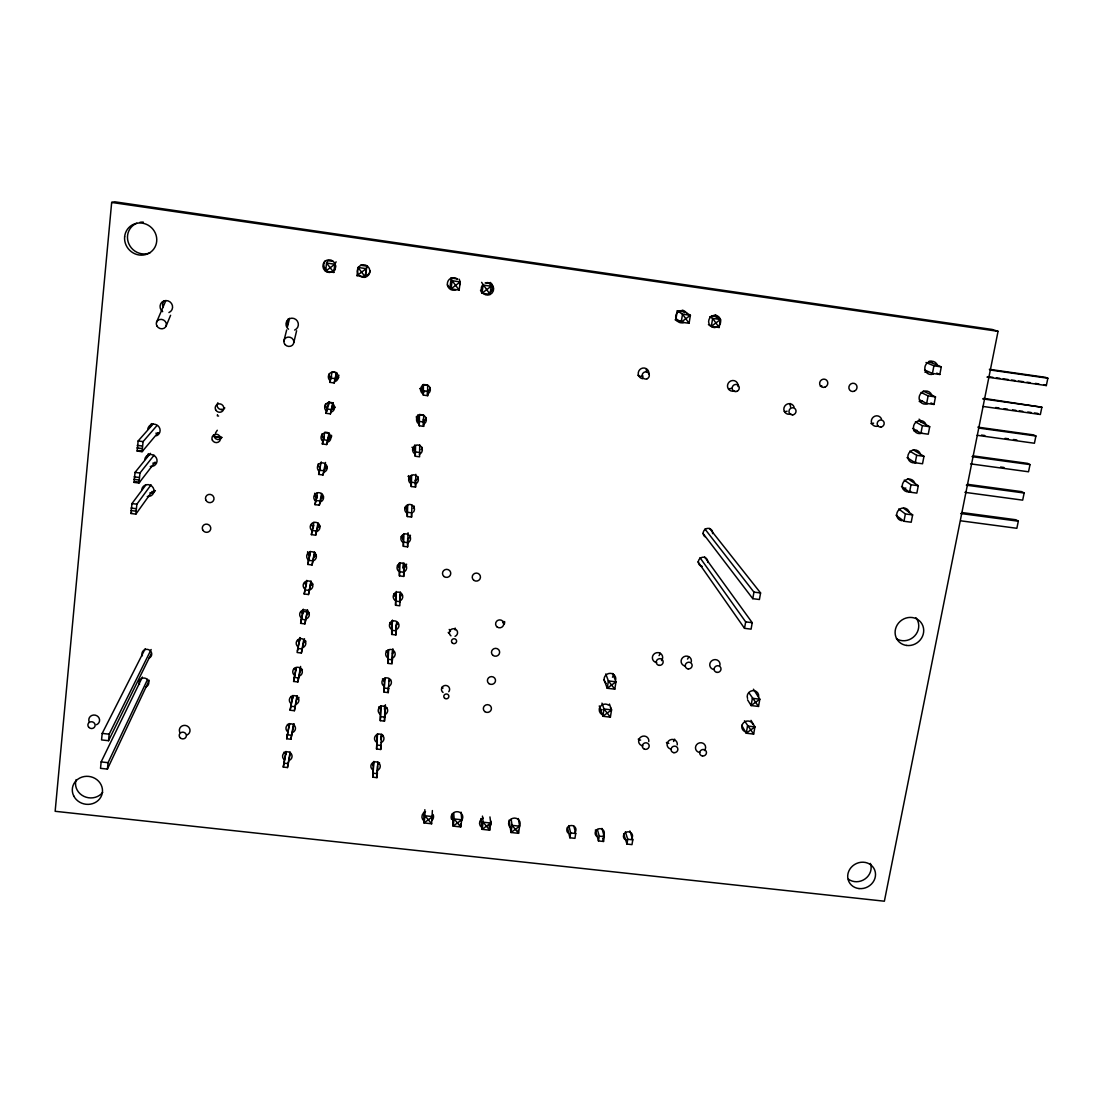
<?xml version="1.0" encoding="UTF-8"?>
<svg xmlns="http://www.w3.org/2000/svg" width="1103" height="1103" viewBox="0 0 1103 1103"><rect width="100%" height="100%" fill="white"/><g stroke="black" fill="none" stroke-linecap="round" stroke-linejoin="round"><path stroke-width="1.5" d="M402.829 538.815L402.843 534.679M403.174 568.004L403.174 563.275M395.398 596.433L395.743 593.869L395.55 605.257L399.796 605.781L400.403 591.994M404.222 563.192L403.698 576.428L399.438 575.89L400.058 562.668M399.879 594.379L399.837 600.901A4.812 4.646 -0.1 0 0 402.057 594.186A4.812 4.646 -0.1 0 0 394.75 593.29A4.812 4.646 -0.1 0 0 395.095 600.404M399.438 575.89L399.079 563.15M391.593 621.182L391.703 634.418L395.922 634.928L396.584 622.299M395.55 605.257L396.253 591.47M395.922 634.928L396.06 625.87M395.26 596.144L395.315 593M392.116 662.283L392.351 651.128M387.911 653.169L388.242 650.632L387.87 663.372L392.089 663.868L392.847 648.757M391.703 634.418L392.461 620.079M384.202 681.24L384.533 678.717L384.065 692.119L388.27 692.601L389.069 678.607M388.27 692.601L388.408 687.583M387.87 663.372L388.67 649.846M387.787 653.031L387.87 650.232M384.492 709.188L384.602 705.892M380.535 705.727L380.287 720.659L384.478 721.141L384.933 707.092L384.602 709.587M384.478 721.141L385.402 704.748M384.065 692.119L384.933 678.124M376.868 736.804L377.185 734.322L376.55 748.992L380.714 749.475L381.652 734.157M380.714 749.475L380.838 746.207M381.086 739.686L381.266 734.791M380.287 720.659L381.238 705.823M373.062 765.565L373.545 761.87L372.814 777.174L376.978 777.643L377.474 765.73M376.978 777.643L377.984 761.87M376.702 738.045L376.84 734.819M376.55 748.992L377.557 733.688M372.814 777.174L373.903 761.401M790.148 403.919L790.134 404.236A5.35 5.129 -50.2 0 1 790.437 407.021M790.175 403.491L790.051 404.815M111.665 202.442L55.15 811.298L884.372 901.206L998.05 331.327L992.176 329.452L114.712 201.794L111.665 202.442L998.05 331.327M145.21 648.702L102.193 733.398L101.559 739.92L108.535 740.706L151.345 653.514M142.384 677.09L101.145 761.911L100.525 768.336L107.405 769.094L149.222 680.261M152.159 491.373L135.876 514.122L130.981 513.502L131.96 503.575L145.582 485.334M155.123 462.088L138.964 483.031L134.042 482.397L135.035 472.387L150.435 453.347M158.101 432.61L142.08 451.692L137.144 451.044L138.137 440.966L153.345 423.745M108.535 740.706L109.169 734.184L151.125 649.515M107.405 769.094L108.053 762.683L147.595 679.324M135.876 514.122L136.869 504.195L151.083 484.796M138.964 483.031L139.957 473.022L154.062 455.222M142.08 451.692L143.073 441.614L156.929 425.593M217.484 414.659L217.36 415.872L218.587 416.038M336.112 261.838L334.788 264.224L333.809 272.441L325.592 271.269L326.571 263.038L328.046 260.68L332.885 261.37M335.147 269.918L335.629 265.878M290.434 752.797L287.469 767.55L283.264 767.081L285.994 751.419M294.074 723.692L290.902 739.231L286.683 738.748L289.358 723.554M297.438 696.048L294.377 710.718L290.13 710.222L292.75 695.497M300.816 668.17L297.865 681.944L293.619 681.447L296.1 667.577M299.864 637.548L297.107 652.507L301.381 653.017L304.497 638.775M303.16 611.489L307.323 612L304.911 623.884L300.636 623.36L303.284 609.173M310.494 585.914L310.812 583.335L308.482 594.531L304.18 593.993L306.772 580.371M314.01 557.07L314.327 554.464L312.066 564.97L307.765 564.433L310.274 551.362M318.574 523.911L315.679 535.189L311.363 534.638L313.762 522.367M322.076 495.054L319.318 505.188L314.989 504.636L317.319 492.931M325.619 465.976L322.986 474.979L318.643 474.414L321.263 461.909M328.28 439.587L328.611 436.912L326.681 444.537L322.324 443.957L324.461 433.672M326.033 413.294L328.487 402.209L332.761 402.788L330.404 413.873L326.033 413.294L327.977 406.414M329.769 382.355L332.141 371.987L336.429 372.58L334.168 382.948L329.769 382.355L331.631 376.233M285.856 754.424L286.16 751.956L283.264 767.081M289.207 726.753L289.51 724.257L286.683 738.748M292.585 698.875L292.888 696.365L290.13 710.222M313.321 527.468L313.638 524.849L311.363 534.638M316.864 498.198L317.181 495.564L314.989 504.636M328.804 404.884L329.177 401.85M287.469 767.55L290.117 751.888M290.902 739.231L293.495 724.037M294.377 710.718L296.914 695.993M297.865 681.944L300.595 666.433M301.381 653.017L303.739 639.602M304.911 623.884L307.475 609.683M308.482 594.531L310.977 580.881M312.066 564.97L314.493 551.886M315.679 535.189L317.995 522.919M319.318 505.188L321.566 493.482M322.986 474.979L325.509 462.46M326.681 444.537L329.121 432.734M307.02 614.564L307.323 612M328.473 439.518L329.535 433.7M330.404 413.873L333.313 402.678M334.168 382.948L336.925 372.911M366.941 266.168L365.217 276.839L357.027 275.667L358.034 267.45L366.224 268.636L366.941 266.168L360.516 265.244M417.582 417.679L417.982 414.673M419.719 444.771L419.581 456.807L415.266 456.242L414.673 445.005M418.547 415.693L418.285 421.332M422.215 391.565L422.642 384.657M403.009 538.898L403.34 536.292L403.353 546.316L407.627 546.854L408.055 532.763M410.716 480.55L411.061 477.902L411.254 486.506L415.555 487.071L415.803 474.331M418.533 421.318L418.892 418.644L419.292 425.786L423.621 426.365L423.662 415.031L419.443 414.466L419.292 425.786M422.311 392.751L422.835 388.711L423.345 395.108L427.688 395.701L427.633 385.085L423.4 384.492L423.345 395.108M403.353 546.316L403.891 533.88M411.943 505.188L411.571 517.073L407.297 516.521L407.752 504.65M411.254 486.506L411.64 475.49M415.266 456.242L415.569 445.764M403.34 568.279L403.684 565.701L403.698 576.428M457.552 278.962L451.21 278.053L450.134 286.049L451.044 288.876L459.138 290.034L460.241 281.885L459.151 279.197M480.508 290.31L482.011 293.219L490.063 294.377L491.193 286.242L489.511 283.471L486.354 283.016M423.704 812.222L424.021 822.935L431.631 823.776L432.376 810.54M573.877 826.161L575.711 833.523L574.953 838.335L569.879 837.784L570.637 832.958L568.858 825.582M604.086 679.793L607.229 688.258L614.798 689.154L615.97 681.833L612.675 673.464M599.274 705.92L602.858 716.261L610.386 717.157L611.558 709.877L609.421 704.031M684.991 311.997L677.27 310.894L676.001 318.753L681.227 322.173L689.085 323.289L690.395 315.293L686.342 312.825M601.921 828.422L604.306 836.681L603.52 841.479L598.46 840.927L599.246 836.129L597.385 829.525M629.868 830.931L632.791 839.824L631.991 844.622L626.959 844.071L627.745 839.273L625.373 831.869M708.416 324.627L711.311 326.378L719.142 327.494L720.466 319.512L714.51 316.147L711.435 315.706M704.596 556.905L752.218 622.685L751.088 629.151L744.525 628.324L745.669 621.871L699.964 557.649M709.587 528.434L760.574 592.959L759.415 599.508L752.784 598.667L753.942 592.118L704.941 529.026M741.671 725.305L746.248 733.219L753.652 734.088L754.935 726.891L751.019 720.369M747.544 699.785L751.102 705.562L758.519 706.444L759.815 699.205L753.446 689.21M903.55 508.235L912.636 514.908L911.216 522.229L903.964 521.264L905.37 513.943L898.697 508.979M907.755 478.661L918.289 485.72L916.855 493.096L909.575 492.117L910.995 484.741L904.226 480.15M913.284 449.845L923.969 456.325L922.535 463.756L915.228 462.764L916.662 455.332L909.796 451.113M919.171 421.001L929.705 426.723L928.257 434.21L920.922 433.189L922.37 425.703L915.393 421.884M923.252 391.027L935.482 396.915L934.02 404.443L926.658 403.408L928.119 395.88L921.046 392.434M928.891 361.674L941.286 366.885L939.825 374.469L932.449 373.421L933.91 365.824L926.01 362.487M307.199 614.219L307.861 610.952M293.619 681.447L296.293 668.253M297.438 650.935L299.382 641.532M299.864 640.843L300.471 637.906M961.802 512.523L1015.973 519.761L1018.317 521.209L1016.856 528.296L960.961 520.85M967.428 484.3L1021.764 491.662L1024.149 493.013L1022.674 500.142L964.904 492.338M973.094 455.884L1027.61 463.37L1030.009 464.611L1028.534 471.781L970.585 463.867M977.837 427.137L1033.483 434.885L1035.91 436.016L1034.421 443.241L977.12 435.299M983.586 398.321L1041.866 407.228L1040.363 414.507L982.87 406.428M986.978 377.102L1046.333 385.554L1047.85 378.232L1045.354 377.309L989.363 369.312M310.66 585.665L311.308 582.591M300.636 623.36L302.842 612.978M314.162 556.918L315.086 552.575M304.18 593.993L306.634 582.811M307.765 564.433L310.122 553.94M293.839 342.44L296.61 330.748M283.871 341.061L286.67 329.935M287.497 326.612L289.579 318.326M318.643 474.414L320.339 467.727M322.324 443.957L324.351 436.347M166.139 325.992L170.593 315.293M156.543 322.2L165.795 300.705M215.499 433.01L217.277 430.253M152.779 493.096L154.641 490.49M130.981 513.502L131.629 512.605M134.042 482.397L134.704 481.57L139.598 482.204M137.144 451.044L137.792 450.3M325.592 271.269L334.788 264.224L326.571 263.038L333.809 272.441M357.027 275.667L366.224 268.636L365.217 276.839L358.034 267.45M329.177 436.705L331.617 436.65M332.761 407.228L335.202 407.214M336.374 377.488L338.828 377.529M570.637 832.958L575.711 833.523M599.246 836.129L604.306 836.681M627.745 839.273L632.791 839.824M101.145 761.911L108.053 762.683M102.193 733.398L109.169 734.184M283.747 763.124L287.952 763.593M373.338 773.231L377.502 773.699M287.166 734.763L291.399 735.246M377.074 745.035L381.238 745.504M290.627 706.21L294.859 706.706M380.825 716.66L385.016 717.157M294.101 677.407L298.348 677.904M384.602 688.093L388.808 688.589M297.603 648.44L301.864 648.95M388.408 659.318L392.627 659.828M301.133 619.252L305.407 619.776M392.241 630.351L396.473 630.861M304.69 589.871L308.978 590.395M396.101 601.163L400.348 601.686M308.261 560.269L312.576 560.807M399.989 571.768L404.249 572.292M745.669 621.871L752.218 622.685M131.96 503.575L136.869 504.195M311.873 530.446L316.189 530.998M403.905 542.152L408.179 542.704M131.05 508.042L135.959 508.662M130.802 510.524L135.71 511.144M753.942 592.118L760.574 592.959M135.035 472.387L139.957 473.022M134.125 476.827L139.047 477.461M315.499 500.417L319.842 500.969M407.848 512.33L412.136 512.881M133.877 479.322L138.799 479.957M138.137 440.966L143.073 441.614M137.227 445.364L142.177 446.012M319.153 470.154L323.51 470.719M411.819 482.287L416.121 482.852M136.979 447.887L141.915 448.535M139.419 450.507L142.701 450.934M905.37 513.943L912.636 514.908M322.834 439.67L327.205 440.262M415.831 451.982L420.146 452.561M326.557 408.979L330.928 409.558M419.857 421.498L424.186 422.091M221 409.489L222.199 409.654M960.685 513.515L1018.317 521.209M324.861 432.169L327.701 432.541M966.338 485.182L1024.149 493.013M910.995 484.741L918.289 485.72M972.019 456.656L1030.009 464.611M916.662 455.332L923.969 456.325M1000.6 467.024L1004.006 467.493M330.293 377.998L334.692 378.605M423.924 390.793L428.267 391.386M978.568 428.047L1035.91 436.016M922.37 425.703L929.705 426.723M981.463 435.065L984.827 435.533M1005.04 438.346L1008.404 438.801M1013.464 439.504L1016.828 439.973M982.635 398.872L1041.866 407.228M928.119 395.88L935.482 396.915M995.651 407.503L999.028 407.986M1004.102 408.689L1007.48 409.172M1012.554 409.875L1015.932 410.357M1019.31 410.826L1022.688 411.309M1027.762 412.012L1031.14 412.494M1034.517 412.963L1037.895 413.446M929.043 361.26L932.435 361.743M990.136 369.988L1047.85 378.232M933.91 365.824L941.286 366.885M987.902 376.647L992.99 377.364M996.381 377.846L999.773 378.329M1003.165 378.812L1008.252 379.542M1011.644 380.025L1015.036 380.507M1018.414 380.99L1023.501 381.721M1026.893 382.203L1030.285 382.686M1035.372 383.403L1038.764 383.885M419.678 388.573L422.035 389.207M411.943 447.308L414.273 447.997M408.11 476.399L410.44 477.116L410.509 480.274M1043.852 384.616L1046.333 385.554M936.737 373.117L939.825 374.469M924.576 369.96L932.449 373.421M930.973 402.926L934.02 404.443M919.612 399.879L926.658 403.408M912.595 428.488L920.922 433.189M709.725 316.713L712.635 318.381L720.466 319.512L711.311 326.378L712.635 318.381L719.142 327.494M677.27 310.894L682.523 314.162L689.085 323.289M907.024 457.593L915.228 462.764M901.482 486.492L909.575 492.117M895.981 515.198L903.964 521.264M431.631 823.776L425.027 815.765L424.834 809.699M610.386 717.157L604.017 708.981L601.962 703.135M614.798 689.154L608.401 680.923L605.768 673.961M459.138 290.034L452.147 280.727L451.21 278.053M753.652 734.088L744.456 720.797M702.942 533.356L752.784 598.667M490.063 294.377L481.611 282.34M758.519 706.444L748.827 692.615M697.965 561.799L744.525 628.324M623.636 833.647L626.959 844.071M602.624 838.349L603.52 841.479M595.399 829.952L598.46 840.927M567.397 827.388L569.879 837.784M518.327 818.536L519.623 826.188L518.548 833.316L511.02 832.489L509.103 820.136M518.038 830.228L518.548 833.316L512.095 825.361L511.13 819.239M489.953 816.923L490.725 823.031L489.677 830.173L482.121 829.332L480.894 818.564M489.098 825.554L489.677 830.173L483.169 822.19L482.452 816.096M427.385 392.503L427.688 395.701M461.082 812.18L461.743 819.791L460.709 826.947L453.126 826.106L452.244 813.835M460.447 823.872L460.709 826.947L454.16 818.95L453.705 812.87M423.111 419.209L423.621 426.365M415.307 479.888L415.555 487.071M411.502 513.97L411.571 517.073M407.297 516.521L406.621 505.987M407.545 540.167L407.627 546.854M102.676 792.368A14.987 13.87 10.8 0 1 83.883 796.338A14.987 13.87 10.8 0 1 76.162 779.587M149.994 252.835A16.297 15.552 45 0 1 128.899 243.956A16.297 15.552 45 0 1 136.786 223.247M139.929 222.337A16.297 15.552 45 0 1 143.307 222.13M870.377 863.415A14.022 12.864 -27.7 0 1 865.138 878.884A14.022 12.864 -27.7 0 1 848.4 879.16M915.904 617.694A14.532 13.581 -38.2 0 1 914.773 635.824A14.532 13.581 -38.2 0 1 896.436 638.734M490.366 282.451A6.204 6.135 82.1 0 1 488.905 293.081M452.244 288.669A6.232 6.149 70.6 0 1 447.363 284.836M224.819 407.917A4.302 4.164 30.3 0 1 218.849 408.661A4.302 4.164 30.3 0 1 217.911 402.774M221.551 437.974A4.288 4.136 27.2 0 1 213.885 434.858M287.704 324.751A6.191 6.039 41.2 0 1 288.393 318.712M163.106 307.379A6.315 6.053 40.1 0 1 163.727 301.271M155.964 462.75A6.149 5.887 26.8 0 1 152.848 463.15M147.361 456.477A6.149 5.887 26.8 0 1 148.478 453.636M158.984 432.803A6.177 5.915 29.2 0 1 155.868 433.189M150.366 426.461A6.177 5.915 29.2 0 1 151.483 423.607M155.385 490.642A6.122 5.846 24.5 0 1 149.856 492.889M430.046 387.718A4.881 4.839 24.3 0 1 427.082 391.537M424.586 391.855A4.881 4.839 24.3 0 1 420.712 388.876M426.075 417.637A4.867 4.812 14.7 0 1 423.111 421.443M418.299 420.794A4.867 4.812 14.7 0 1 416.438 416.341M414.383 450.507A4.839 4.77 9.2 0 1 412.853 448.535M422.118 447.363A4.839 4.77 9.2 0 1 421.167 449.638M418.202 476.868A4.826 4.743 5.9 0 1 415.266 480.618M410.481 479.998A4.826 4.743 5.9 0 1 408.634 475.614M414.301 506.167A4.812 4.702 3.7 0 1 413.349 508.414M406.621 509.269A4.812 4.702 3.7 0 1 405.091 507.339M410.44 535.245A4.798 4.674 2.1 0 1 407.531 538.953M402.774 538.347A4.798 4.674 2.1 0 1 401.258 536.43M406.593 564.129A4.77 4.646 1 0 1 403.698 567.824M398.969 567.218A4.77 4.646 1 0 1 397.452 565.329M401.85 595.027A4.757 4.605 0.1 0 1 399.893 596.475M395.177 595.896A4.757 4.605 0.1 0 1 393.674 594.007M398.059 623.485A4.743 4.577 -0.6 0 1 396.129 624.932M391.413 624.367A4.743 4.577 -0.6 0 1 389.911 622.492M394.309 651.763A4.729 4.536 -1.1 0 1 392.378 653.197M387.691 652.631A4.729 4.536 -1.1 0 1 386.188 650.784M390.572 679.834A4.715 4.509 -1.6 0 1 388.656 681.268M383.982 680.716A4.715 4.509 -1.6 0 1 382.479 678.869M386.877 707.712A4.702 4.481 -2 0 1 384.961 709.132M380.301 708.595A4.702 4.481 -2 0 1 378.798 706.775M383.196 735.398A4.688 4.44 -2.3 0 1 381.28 736.818M379.542 762.904A4.674 4.412 -2.6 0 1 377.64 764.31M285.636 753.873A4.715 4.44 3 0 1 284.119 752.067M288.986 726.188A4.729 4.481 3.7 0 1 287.469 724.368M298.996 697.441A4.743 4.509 4.5 0 1 297.065 698.875M292.364 698.323A4.743 4.509 4.5 0 1 290.834 696.476M302.401 669.369A4.757 4.536 5.4 0 1 300.471 670.817M295.756 670.252A4.757 4.536 5.4 0 1 294.225 668.39M305.848 641.105A4.77 4.564 6.4 0 1 303.918 642.553M299.175 641.987A4.77 4.564 6.4 0 1 297.631 640.112M309.309 612.648A4.798 4.605 7.7 0 1 307.365 614.109M302.622 613.516A4.798 4.605 7.7 0 1 301.078 611.641M312.811 583.983A4.812 4.633 9.1 0 1 310.853 585.445M306.082 584.866A4.812 4.633 9.1 0 1 304.538 582.963M316.327 555.126A4.826 4.674 10.9 0 1 314.369 556.601M309.571 555.995A4.826 4.674 10.9 0 1 307.668 551.679M319.856 526.048A4.839 4.702 13 0 1 317.898 527.537M313.087 526.917A4.839 4.702 13 0 1 311.542 524.987M323.427 496.777A4.867 4.729 15.6 0 1 321.456 498.266M316.63 497.646A4.867 4.729 15.6 0 1 314.713 493.262M327.012 467.3A4.881 4.757 18.9 0 1 325.04 468.789M320.201 468.155A4.881 4.757 18.9 0 1 318.271 463.743M331.576 435.299A4.908 4.798 22.8 0 1 328.639 439.104M323.799 438.456A4.908 4.798 22.8 0 1 321.869 434.003M334.278 407.683A4.922 4.826 27.6 0 1 332.279 409.199M327.412 408.551A4.922 4.826 27.6 0 1 325.482 404.056M338.897 375.241A4.95 4.853 33.1 0 1 335.946 379.087M331.052 378.426A4.95 4.853 33.1 0 1 329.121 373.903M922.535 401.092A6.659 6.273 -51.9 0 1 919.213 401.506M928.174 371.697A6.701 6.315 -53.8 0 1 924.852 372.125M905.825 488.036A6.549 6.177 -46.2 0 1 902.544 488.464M916.924 430.267A6.618 6.246 -50 0 1 913.615 430.694M919.061 419.168A6.618 6.246 -50 0 1 920.908 421.842M682.771 310.136A6.149 5.984 -61.4 0 1 684.591 312.659M681.075 320.601A6.149 5.984 -61.4 0 1 675.133 319.76M715.378 314.824A6.135 5.956 -59.8 0 1 717.171 317.347M602.238 709.725A5.791 5.515 -19.5 0 1 599.508 708.65M613.682 674.512A5.818 5.556 -20.7 0 1 612.468 677.187M326.24 269.794A6.342 6.191 51.7 0 1 324.971 260.97M370.181 270.621A6.301 6.177 54.5 0 1 366.444 275.543M674.622 739.148A5.101 4.812 -22.9 0 1 673.547 741.478M668.818 743.381A5.101 4.812 -22.9 0 1 666.433 742.443M688.575 656.726A5.157 4.908 -26.8 0 1 687.486 659.098M787.073 411.185A5.35 5.129 -50.2 0 1 784.371 411.516M873.604 423.166A5.336 5.06 -50.1 0 1 870.929 423.511M640.636 740.085A5.101 4.826 -21.3 0 1 638.237 739.148M656.699 662.572A5.212 4.977 -25 0 1 652.645 656.12A5.212 4.977 -25 0 1 660.035 653.141A5.157 4.922 -25.1 0 1 659.043 655.623M731.358 388.325A5.377 5.198 -52.1 0 1 728.642 388.67M646.151 369.064A5.391 5.267 -53.2 0 1 646.427 371.808M643.09 376.026A5.391 5.267 -53.2 0 1 637.837 375.296M450.493 631.026A4.067 3.929 -6.8 0 1 449.211 629.427M485.113 283.016A6.26 6.204 82.4 0 1 493.648 288.628A6.26 6.204 82.4 0 1 485.541 294.791A6.26 6.204 82.4 0 1 482.549 284.974M455.939 289.799A6.287 6.218 70.6 0 1 448.314 287.29A6.287 6.218 70.6 0 1 449.39 279.293A6.287 6.218 70.6 0 1 457.387 279.031M459.344 281.637A6.287 6.218 70.6 0 1 459.744 284.864M288.503 329.204A6.26 6.094 40.9 0 1 287.924 319.76A6.26 6.094 40.9 0 1 297.341 321.07A6.26 6.094 40.9 0 1 294.639 330.059M162.679 311.68A6.384 6.122 39.9 0 1 161.948 302.139A6.384 6.122 39.9 0 1 171.503 303.477A6.384 6.122 39.9 0 1 168.911 312.549M144.755 459.689A6.218 5.942 26.6 0 1 151.483 454.546A6.218 5.942 26.6 0 1 157.026 461.288A6.218 5.942 26.6 0 1 150.298 466.431M147.774 429.384A6.246 5.97 29 0 1 153.455 424.159A6.246 5.97 29 0 1 159.921 428.915A6.246 5.97 29 0 1 156.488 435.782M141.763 489.787A6.191 5.901 24.3 0 1 148.464 484.658A6.191 5.901 24.3 0 1 153.979 491.345A6.191 5.901 24.3 0 1 147.278 496.46M422.449 393.426A4.936 4.895 23.2 0 1 422.118 385.926A4.936 4.895 23.2 0 1 429.591 386.946A4.936 4.895 23.2 0 1 427.33 394.088M418.451 423.635A4.908 4.853 13.9 0 1 418.12 416.189A4.908 4.853 13.9 0 1 425.579 417.196A4.908 4.853 13.9 0 1 423.318 424.283M414.494 453.623A4.895 4.826 8.7 0 1 414.149 446.246A4.895 4.826 8.7 0 1 421.58 447.225A4.895 4.826 8.7 0 1 419.333 454.271M410.55 483.404A4.881 4.784 5.5 0 1 410.219 476.069A4.881 4.784 5.5 0 1 417.623 477.047A4.881 4.784 5.5 0 1 415.39 484.038M406.649 512.964A4.853 4.757 3.4 0 1 405.739 506.305A4.853 4.757 3.4 0 1 412.55 505.422A4.853 4.757 3.4 0 1 413.46 512.095M402.774 542.318A4.839 4.715 1.9 0 1 402.43 535.093A4.839 4.715 1.9 0 1 409.778 536.03A4.839 4.715 1.9 0 1 407.572 542.938M398.928 571.464A4.826 4.688 0.8 0 1 398.569 564.295A4.826 4.688 0.8 0 1 405.904 565.219A4.826 4.688 0.8 0 1 403.698 572.071M391.303 629.137A4.798 4.619 -0.7 0 1 390.945 622.078A4.798 4.619 -0.7 0 1 398.238 622.961A4.798 4.619 -0.7 0 1 396.06 629.716M387.539 657.678A4.77 4.577 -1.3 0 1 387.181 650.66A4.77 4.577 -1.3 0 1 394.433 651.528A4.77 4.577 -1.3 0 1 392.268 658.243M383.789 686.011A4.757 4.55 -1.7 0 1 383.43 679.048A4.757 4.55 -1.7 0 1 390.669 679.903A4.757 4.55 -1.7 0 1 388.504 686.562M380.066 714.137A4.743 4.522 -2.1 0 1 379.708 707.23A4.743 4.522 -2.1 0 1 386.919 708.071A4.743 4.522 -2.1 0 1 384.782 714.689M376.385 742.085A4.729 4.481 -2.4 0 1 376.013 735.218A4.729 4.481 -2.4 0 1 383.21 736.046A4.729 4.481 -2.4 0 1 381.073 742.622M372.717 769.825A4.715 4.453 -2.7 0 1 372.345 763.014A4.715 4.453 -2.7 0 1 379.515 763.827A4.715 4.453 -2.7 0 1 377.391 770.363M284.491 759.857A4.757 4.481 2.9 0 1 284.05 752.991A4.757 4.481 2.9 0 1 291.289 753.818A4.757 4.481 2.9 0 1 289.22 760.394M287.869 731.923A4.77 4.522 3.6 0 1 287.428 725.016A4.77 4.522 3.6 0 1 294.694 725.843A4.77 4.522 3.6 0 1 292.612 732.475M291.275 703.797A4.784 4.55 4.4 0 1 290.82 696.834A4.784 4.55 4.4 0 1 298.113 697.689A4.784 4.55 4.4 0 1 296.018 704.348M294.694 675.477A4.812 4.577 5.2 0 1 294.253 668.459A4.812 4.577 5.2 0 1 301.56 669.328A4.812 4.577 5.2 0 1 299.464 676.029M298.141 646.951A4.826 4.619 6.3 0 1 297.7 639.878A4.826 4.619 6.3 0 1 305.048 640.76A4.826 4.619 6.3 0 1 302.925 647.516M301.615 618.218A4.839 4.646 7.5 0 1 301.174 611.103A4.839 4.646 7.5 0 1 308.537 612A4.839 4.646 7.5 0 1 306.413 618.797M305.117 589.292A4.853 4.674 8.9 0 1 304.676 582.122A4.853 4.674 8.9 0 1 312.066 583.032A4.853 4.674 8.9 0 1 309.929 589.884M308.633 560.145A4.881 4.715 10.7 0 1 308.206 552.92A4.881 4.715 10.7 0 1 315.61 553.858A4.881 4.715 10.7 0 1 313.473 560.751M312.19 530.805A4.895 4.743 12.8 0 1 311.749 523.525A4.895 4.743 12.8 0 1 319.194 524.476A4.895 4.743 12.8 0 1 317.044 531.412M315.761 501.245A4.908 4.784 15.3 0 1 315.334 493.91A4.908 4.784 15.3 0 1 322.793 494.875A4.908 4.784 15.3 0 1 320.628 501.865M319.36 471.464A4.936 4.812 18.5 0 1 318.932 464.087A4.936 4.812 18.5 0 1 326.419 465.066A4.936 4.812 18.5 0 1 324.241 472.112M322.986 441.476A4.95 4.839 22.4 0 1 322.559 434.044A4.95 4.839 22.4 0 1 330.073 435.037A4.95 4.839 22.4 0 1 327.894 442.138M326.64 411.281A4.977 4.867 27.1 0 1 326.212 403.781A4.977 4.867 27.1 0 1 333.754 404.801A4.977 4.867 27.1 0 1 331.562 411.943M330.321 380.852A5.005 4.908 32.6 0 1 329.894 373.297A5.005 4.908 32.6 0 1 337.463 374.331A5.005 4.908 32.6 0 1 335.257 381.528M927.678 403.67A6.728 6.328 -51.8 0 1 919.447 400.058A6.728 6.328 -51.8 0 1 923.501 391.482A6.728 6.328 -51.8 0 1 931.732 395.108M901.896 520.726A6.59 6.204 -44.2 0 1 896.711 514.66A6.59 6.204 -44.2 0 1 902.116 508.138A6.59 6.204 -44.2 0 1 909.162 511.944M933.4 374A6.77 6.37 -53.7 0 1 925.141 370.346A6.77 6.37 -53.7 0 1 929.209 361.715A6.77 6.37 -53.7 0 1 937.467 365.369M910.761 491.442A6.618 6.232 -46.1 0 1 902.599 487.94A6.618 6.232 -46.1 0 1 906.583 479.543A6.618 6.232 -46.1 0 1 914.745 483.045M916.359 462.391A6.659 6.273 -48 0 1 908.169 458.862A6.659 6.273 -48 0 1 912.181 450.396A6.659 6.273 -48 0 1 920.371 453.94M921.998 433.134A6.687 6.301 -49.9 0 1 913.794 429.563A6.687 6.301 -49.9 0 1 917.82 421.043A6.687 6.301 -49.9 0 1 926.024 424.627M142.411 655.761A4.895 4.619 14.1 0 1 144.838 649.681A4.895 4.619 14.1 0 1 151.304 652.149A4.895 4.619 14.1 0 1 148.877 658.229M139.502 684.425A4.881 4.591 12.8 0 1 141.901 678.386A4.881 4.591 12.8 0 1 148.353 680.827A4.881 4.591 12.8 0 1 145.941 686.866M704.914 536.72A4.77 4.605 -36 0 1 703.811 530.86A4.77 4.605 -36 0 1 709.491 528.571A4.77 4.605 -36 0 1 712.566 533.618M702.266 566.418A4.757 4.564 -33.5 0 1 698.406 561.234A4.757 4.564 -33.5 0 1 703.824 557.236A4.757 4.564 -33.5 0 1 707.685 562.42M510.813 827.912A5.791 5.446 -12 0 1 509.834 820.274A5.791 5.446 -12 0 1 517.941 819.157A5.791 5.446 -12 0 1 518.92 826.795M490.697 820.922A5.805 5.446 -10.2 0 1 489.897 826.34M481.763 827.457A5.805 5.446 -10.2 0 1 483.142 818.054M451.582 819.35A5.818 5.474 -8.5 0 1 453.857 812.594A5.818 5.474 -8.5 0 1 461.275 813.421A5.818 5.474 -8.5 0 1 461.564 820.453M433.121 814.538A5.832 5.487 -6.7 0 1 432.348 819.984M424.186 821.115A5.832 5.487 -6.7 0 1 425.496 811.67M683.888 322.434A6.204 6.039 -61 0 1 676.056 319.015A6.204 6.039 -61 0 1 679.6 310.991A6.204 6.039 -61 0 1 687.431 314.41M716.785 327.136A6.204 6.011 -59.5 0 1 708.609 321.649A6.204 6.011 -59.5 0 1 716.702 315.582A6.204 6.011 -59.5 0 1 719.349 325.22M747.544 698.378A5.832 5.501 -29 0 1 752.439 690.671A5.832 5.501 -29 0 1 758.616 696.889M746.566 732.034A5.805 5.46 -27.6 0 1 741.809 726.836A5.805 5.46 -27.6 0 1 746.538 721.141A5.805 5.46 -27.6 0 1 752.922 724.381M601.411 714.137A5.846 5.57 -19.5 0 1 600.515 706.306A5.846 5.57 -19.5 0 1 608.691 705.203M610.469 707.478A5.846 5.57 -19.5 0 1 610.8 710.346M606.305 683.502A5.873 5.612 -20.7 0 1 604.844 676.429A5.873 5.612 -20.7 0 1 611.848 673.602A5.873 5.612 -20.7 0 1 615.722 679.696M331.7 272.027A6.397 6.246 51.5 0 1 322.917 266.347A6.397 6.246 51.5 0 1 331.052 260.115A6.397 6.246 51.5 0 1 334.264 270.056M357.813 273.434A6.37 6.246 54.3 0 1 363.273 264.748A6.37 6.246 54.3 0 1 369.615 273.034A6.37 6.246 54.3 0 1 359.826 276.053M627.276 840.403A4.591 4.288 -18.3 0 1 623.664 834.874A4.591 4.288 -18.3 0 1 630.199 832.255A4.591 4.288 -18.3 0 1 631.536 838.694M596.875 836.46A4.605 4.302 -16.8 0 1 596.158 830.407A4.605 4.302 -16.8 0 1 602.596 829.511A4.605 4.302 -16.8 0 1 603.3 835.578M568.514 833.33A4.605 4.315 -15.3 0 1 567.783 827.264A4.605 4.315 -15.3 0 1 574.236 826.368A4.605 4.315 -15.3 0 1 574.966 832.434M179.817 732.378A5.35 5.019 9.1 0 1 182.491 725.774A5.35 5.019 9.1 0 1 189.551 728.435A5.35 5.019 9.1 0 1 186.876 735.025M89.302 722.065A5.418 5.046 13.1 0 1 91.935 715.42A5.418 5.046 13.1 0 1 99.091 718.094A5.418 5.046 13.1 0 1 96.457 724.74M671.369 749.171A5.143 4.853 -22.9 0 1 667.15 743.712A5.143 4.853 -22.9 0 1 673.009 739.437A5.143 4.853 -22.9 0 1 677.228 744.897M685.418 666.074A5.198 4.95 -26.8 0 1 681.171 660.49A5.198 4.95 -26.8 0 1 687.1 656.133A5.198 4.95 -26.8 0 1 691.333 661.731M790.892 413.873A5.405 5.184 -50 0 1 784.136 410.964A5.405 5.184 -50 0 1 787.308 404.043A5.405 5.184 -50 0 1 794.063 406.952M878.264 425.965A5.391 5.115 -49.9 0 1 871.604 423.083A5.391 5.115 -49.9 0 1 874.831 416.203A5.391 5.115 -49.9 0 1 881.49 419.085M642.925 745.849A5.157 4.867 -21.3 0 1 638.678 740.389A5.157 4.867 -21.3 0 1 644.538 736.101A5.157 4.867 -21.3 0 1 648.771 741.574M660.035 653.141A5.212 4.977 -25 0 1 661.524 660.628M734.639 390.807A5.432 5.253 -51.8 0 1 727.566 386.974A5.432 5.253 -51.8 0 1 732.778 380.494A5.432 5.253 -51.8 0 1 738.031 386.588M642.746 378.743A5.432 5.322 -52.8 0 1 638.292 372.649A5.432 5.322 -52.8 0 1 644.428 368.044A5.432 5.322 -52.8 0 1 648.881 374.138M714.041 669.549A5.198 4.936 -28.4 0 1 709.822 663.978A5.198 4.936 -28.4 0 1 715.75 659.649A5.198 4.936 -28.4 0 1 719.956 665.219M699.716 752.467A5.129 4.839 -24.4 0 1 695.759 746.193A5.129 4.839 -24.4 0 1 703.052 743.257A5.129 4.839 -24.4 0 1 704.472 750.55M450.948 635.852A4.109 3.957 -6.9 0 1 450.7 629.785A4.109 3.957 -6.9 0 1 456.932 630.544A4.109 3.957 -6.9 0 1 455.015 636.348M443.048 692.463A4.081 3.902 -6.8 0 1 442.303 687.004A4.081 3.902 -6.8 0 1 448.025 686.231A4.081 3.902 -6.8 0 1 448.769 691.705M455.291 629.317A2.496 2.413 -6.8 0 1 455.125 629.923M455.125 628.076A2.496 2.413 -6.8 0 1 455.291 628.682M449.266 633.48A5.805 5.598 -6.8 0 1 448.204 632.446M443.061 688.065A5.777 5.529 -6.7 0 1 441.765 687.362M821.859 385.857A5.97 5.708 -52.7 0 1 820.37 386.243M504.622 621.554A5.832 5.639 -11.7 0 1 504.14 624.436M503.533 621.499A5.805 5.598 -11.7 0 1 502.734 622.754M221.841 437.298A18.682 18.02 28.9 0 1 213.913 435.906M221.717 437.491A18.682 18.034 28.9 0 1 213.803 436.099M452.147 280.727L451.044 288.876L460.241 281.885L452.147 280.727M483.128 285.084L482.011 293.219L491.193 286.242L483.128 285.084M425.027 815.765L424.021 822.935L432.638 816.606L425.027 815.765M454.16 818.95L453.126 826.106L461.743 819.791L454.16 818.95M483.169 822.19L482.121 829.332L490.725 823.031L483.169 822.19M512.095 825.361L511.02 832.489L519.623 826.188L512.095 825.361M604.017 708.981L602.858 716.261L611.558 709.877L604.017 708.981M608.401 680.923L607.229 688.258L615.97 681.833L608.401 680.923M682.523 314.162L681.227 322.173L690.395 315.293L682.523 314.162M747.531 726.022L746.248 733.219L754.935 726.891L747.531 726.022M752.398 698.309L751.102 705.562L759.815 699.205L752.398 698.309M73.694 795.87A15.139 13.994 10.7 0 0 99.739 798.751A15.139 13.994 10.7 0 0 88.764 776.402A15.139 13.994 10.7 0 0 73.694 795.87M124.639 236.759A16.476 15.704 44.9 0 0 147.347 254.007A16.476 15.704 44.9 0 0 150.008 226.418A16.476 15.704 44.9 0 0 124.639 236.759M859.003 888.563A14.16 12.96 -27.6 0 0 874.748 870.17A14.16 12.96 -27.6 0 0 851.075 867.523A14.16 12.96 -27.6 0 0 859.003 888.563M906.638 645.448A14.684 13.705 -38.1 0 0 922.949 626.049A14.684 13.705 -38.1 0 0 898.628 622.947A14.684 13.705 -38.1 0 0 906.638 645.448M205.834 500.086A4.288 4.122 21.6 0 0 213.196 501.038A4.288 4.122 21.6 0 0 210.177 494.392A4.288 4.122 21.6 0 0 205.834 500.086M202.635 529.798A4.274 4.095 19.3 0 0 209.97 530.736A4.274 4.095 19.3 0 0 206.964 524.146A4.274 4.095 19.3 0 0 202.635 529.798M215.568 409.654A4.357 4.205 30.1 0 0 222.999 410.647A4.357 4.205 30.1 0 0 219.966 403.85A4.357 4.205 30.1 0 0 215.568 409.654M212.3 440.014A4.329 4.178 27 0 0 219.704 440.993A4.329 4.178 27 0 0 216.684 434.251A4.329 4.178 27 0 0 212.3 440.014M484.893 711.642A4.054 3.874 -10.4 0 0 491.4 709.022A4.054 3.874 -10.4 0 0 485.858 704.969A4.054 3.874 -10.4 0 0 484.893 711.642M488.96 683.626A4.067 3.902 -10.7 0 0 495.481 680.992A4.067 3.902 -10.7 0 0 489.939 676.911A4.067 3.902 -10.7 0 0 488.96 683.626M497.163 627A4.095 3.957 -11.8 0 0 503.74 624.339A4.095 3.957 -11.8 0 0 498.17 620.189A4.095 3.957 -11.8 0 0 497.163 627M493.041 655.416A4.081 3.929 -11.2 0 0 499.604 652.769A4.081 3.929 -11.2 0 0 494.034 648.647A4.081 3.929 -11.2 0 0 493.041 655.416M444.095 576.566A4.136 4.026 -5.1 0 0 450.727 573.891A4.136 4.026 -5.1 0 0 445.047 569.658A4.136 4.026 -5.1 0 0 444.095 576.566M473.807 580.288A4.122 4.012 -9.1 0 0 480.425 577.614A4.122 4.012 -9.1 0 0 474.786 573.395A4.122 4.012 -9.1 0 0 473.807 580.288M854.315 391.207A4.219 4.012 -52.3 0 0 855.611 384.106A4.219 4.012 -52.3 0 0 848.924 386.808A4.219 4.012 -52.3 0 0 854.315 391.207M825.085 387.112A4.219 4.04 -52.5 0 0 826.368 379.983A4.219 4.04 -52.5 0 0 819.681 382.7A4.219 4.04 -52.5 0 0 825.085 387.112M452.492 643.173A2.564 2.468 -7 0 0 456.587 641.519A2.564 2.468 -7 0 0 453.085 638.927A2.564 2.468 -7 0 0 452.492 643.173M444.771 698.337A2.551 2.427 -6.9 0 0 448.852 696.696A2.551 2.427 -6.9 0 0 445.364 694.159A2.551 2.427 -6.9 0 0 444.771 698.337M716.978 672.403A3.488 3.309 -28.3 0 0 720.797 667.77A3.488 3.309 -28.3 0 0 714.896 667.053A3.488 3.309 -28.3 0 0 716.978 672.403M702.501 756.01A3.447 3.254 -24.4 0 0 706.265 751.46A3.447 3.254 -24.4 0 0 700.433 750.785A3.447 3.254 -24.4 0 0 702.501 756.01M736.956 391.358A3.654 3.53 -51.6 0 0 738.004 385.181A3.654 3.53 -51.6 0 0 732.199 387.525A3.654 3.53 -51.6 0 0 736.956 391.358M647.006 378.825A3.654 3.585 -52.5 0 0 647.999 372.607A3.654 3.585 -52.5 0 0 642.167 374.965A3.654 3.585 -52.5 0 0 647.006 378.825M644.359 749.13A3.461 3.268 -21.3 0 0 649.184 745.614A3.461 3.268 -21.3 0 0 643.752 743.477A3.461 3.268 -21.3 0 0 644.359 749.13M659.153 665.371A3.502 3.337 -25 0 0 662.944 660.725A3.502 3.337 -25 0 0 657.016 659.994A3.502 3.337 -25 0 0 659.153 665.371M792.795 414.866A3.64 3.488 -49.9 0 0 795.415 409.158A3.64 3.488 -49.9 0 0 789.293 409.944A3.64 3.488 -49.9 0 0 792.795 414.866M880.952 427.054A3.626 3.433 -49.8 0 0 883.6 421.387A3.626 3.433 -49.8 0 0 877.533 422.159A3.626 3.433 -49.8 0 0 880.952 427.054M673.919 752.687A3.461 3.254 -22.9 0 0 677.669 748.124A3.461 3.254 -22.9 0 0 671.81 747.448A3.461 3.254 -22.9 0 0 673.919 752.687M688.12 668.901A3.502 3.323 -26.7 0 0 691.926 664.254A3.502 3.323 -26.7 0 0 686.011 663.537A3.502 3.323 -26.7 0 0 688.12 668.901M179.996 737.604A3.599 3.378 9 0 0 186.145 736.79A3.599 3.378 9 0 0 182.216 732.185A3.599 3.378 9 0 0 179.996 737.604M88.709 727.235A3.64 3.392 13 0 0 94.913 726.408A3.64 3.392 13 0 0 90.887 721.762A3.64 3.392 13 0 0 88.709 727.235M156.805 325.826A5.17 4.633 26 0 0 165.56 327.039A5.17 4.633 26 0 0 161.658 319.401A5.17 4.633 26 0 0 156.805 325.826M285.001 344.536A5.046 4.633 19.4 0 0 293.55 343.626A5.046 4.633 19.4 0 0 288.035 337.091A5.046 4.633 19.4 0 0 285.001 344.536"/></g></svg>
